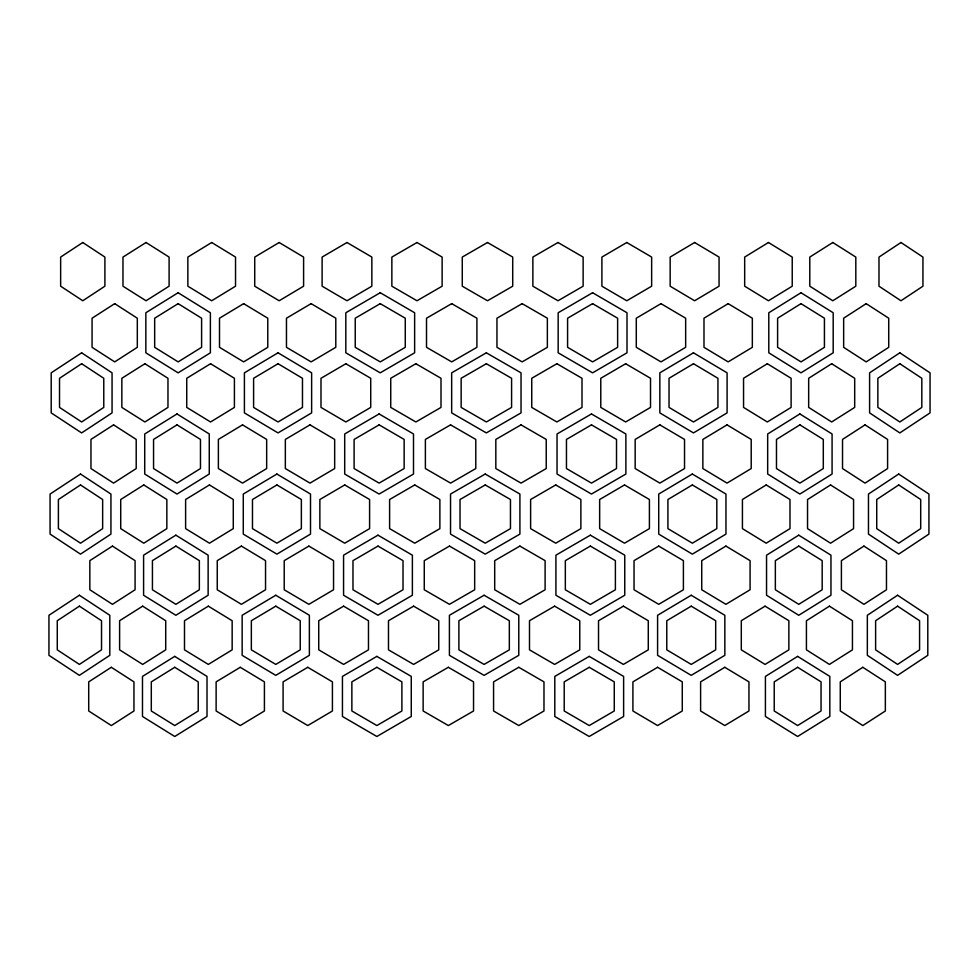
<?xml version="1.0" encoding="UTF-8"?>
<svg xmlns="http://www.w3.org/2000/svg" width="979" height="979" viewBox="0 0 979 979"><rect width="100%" height="100%" fill="white"/><g stroke="black" fill="none" stroke-linecap="round" stroke-linejoin="round"><path stroke-width="1.47" d="M900.961 242.511L878.983 257.073L878.983 286.198L900.961 300.761L922.94 286.198L922.94 257.073L900.961 242.511M899.823 352.807L869.597 372.84L869.597 412.893L899.823 432.914L930.05 412.893L930.05 372.84L899.823 352.807M899.836 363.723L877.857 378.286L877.857 407.411L899.836 421.973L921.826 407.411L921.826 378.286L899.836 363.723M898.698 474.032L868.471 494.052L868.471 534.106L898.698 554.138L928.924 534.106L928.924 494.052L898.698 474.032M898.722 484.948L876.731 499.51L876.731 528.636L898.722 543.198L920.701 528.636L920.701 499.51L898.722 484.948M897.572 595.244L867.345 615.277L867.345 655.33L897.572 675.351L927.798 655.33L927.798 615.277L897.572 595.244M897.596 606.16L875.618 620.723L875.618 649.848L897.596 664.411L919.575 649.848L919.575 620.723L897.596 606.16M82.774 242.511L60.649 257.073L60.649 286.198L82.774 300.761L104.9 286.198L104.9 257.073L82.774 242.511M81.624 352.807L51.202 372.84L51.202 412.893L81.624 432.914L112.059 412.893L112.059 372.84L81.624 352.807M81.649 363.723L59.523 378.286L59.523 407.411L81.649 421.973L103.774 407.411L103.774 378.286L81.649 363.723M80.498 474.032L50.076 494.052L50.076 534.106L80.498 554.138L110.933 534.106L110.933 494.052L80.498 474.032M80.523 484.948L58.397 499.51L58.397 528.636L80.523 543.198L102.648 528.636L102.648 499.51L80.523 484.948M79.385 595.244L48.95 615.277L48.95 655.33L79.385 675.351L109.807 655.33L109.807 615.277L79.385 595.244M79.397 606.16L57.271 620.723L57.271 649.848L79.397 664.411L101.522 649.848L101.522 620.723L79.397 606.16M866.182 303.649L843.653 318.212L843.653 347.325L866.182 361.887L888.724 347.325L888.724 318.212L866.182 303.649M865.057 424.862L842.527 439.424L842.527 468.549L865.057 483.112L887.598 468.549L887.598 439.424L865.057 424.862M863.931 546.086L841.402 560.649L841.402 589.774L863.931 604.324L886.472 589.774L886.472 560.649L863.931 546.086M862.817 667.299L840.276 681.861L840.276 710.987L862.817 725.549L885.346 710.987L885.346 681.861L862.817 667.299M114.702 303.649L92.075 318.212L92.075 347.325L114.702 361.887L137.317 347.325L137.317 318.212L114.702 303.649M113.576 424.862L90.961 439.424L90.961 468.549L113.576 483.112L136.203 468.549L136.203 439.424L113.576 424.862M112.45 546.086L89.835 560.649L89.835 589.774L112.45 604.324L135.078 589.774L135.078 560.649L112.45 546.086M111.325 667.299L88.71 681.861L88.71 710.987L111.325 725.549L133.952 710.987L133.952 681.861L111.325 667.299M146.042 242.511L122.975 257.073L122.975 286.198L146.042 300.761L169.098 286.198L169.098 257.073L146.042 242.511M144.916 363.723L121.849 378.286L121.849 407.411L144.916 421.973L167.972 407.411L167.972 378.286L144.916 363.723M143.791 484.948L120.723 499.51L120.723 528.636L143.791 543.198L166.846 528.636L166.846 499.51L143.791 484.948M142.665 606.16L119.609 620.723L119.609 649.848L142.665 664.411L165.72 649.848L165.72 620.723L142.665 606.16M832.799 242.511L809.792 257.073L809.792 286.198L832.799 300.761L855.817 286.198L855.817 257.073L832.799 242.511M831.673 363.723L808.666 378.286L808.666 407.411L831.673 421.973L854.691 407.411L854.691 378.286L831.673 363.723M830.559 484.948L807.54 499.51L807.54 528.636L830.559 543.198L853.566 528.636L853.566 499.51L830.559 484.948M829.433 606.16L806.427 620.723L806.427 649.848L829.433 664.411L852.44 649.848L852.44 620.723L829.433 606.16M800.993 292.733L768.796 312.754L768.796 352.807L800.993 372.84L833.19 352.807L833.19 312.754L800.993 292.733M801.018 303.649L777.607 318.212L777.607 347.325L801.018 361.887L824.428 347.325L824.428 318.212L801.018 303.649M799.867 413.946L767.671 433.978L767.671 474.032L799.867 494.052L832.077 474.032L832.077 433.978L799.867 413.946M799.892 424.862L776.482 439.424L776.482 468.549L799.892 483.112L823.302 468.549L823.302 439.424L799.892 424.862M798.742 535.17L766.545 555.191L766.545 595.244L798.742 615.277L830.951 595.244L830.951 555.191L798.742 535.17M798.766 546.086L775.356 560.649L775.356 589.774L798.766 604.324L822.176 589.774L822.176 560.649L798.766 546.086M797.628 656.383L765.419 676.416L765.419 716.469L797.628 736.489L829.825 716.469L829.825 676.416L797.628 656.383M797.64 667.299L774.23 681.861L774.23 710.987L797.64 725.549L821.051 710.987L821.051 681.861L797.64 667.299M178.117 292.733L145.847 312.754L145.847 352.807L178.117 372.84L210.387 352.807L210.387 312.754L178.117 292.733M178.141 303.649L154.67 318.212L154.67 347.325L178.141 361.887L201.601 347.325L201.601 318.212L178.141 303.649M176.991 413.946L144.721 433.978L144.721 474.032L176.991 494.052L209.261 474.032L209.261 433.978L176.991 413.946M177.015 424.862L153.556 439.424L153.556 468.549L177.015 483.112L200.475 468.549L200.475 439.424L177.015 424.862M175.865 535.17L143.595 555.191L143.595 595.244L175.865 615.277L208.135 595.244L208.135 555.191L175.865 535.17M175.89 546.086L152.43 560.649L152.43 589.774L175.89 604.324L199.349 589.774L199.349 560.649L175.89 546.086M174.739 656.383L142.481 676.416L142.481 716.469L174.739 736.489L207.01 716.469L207.01 676.416L174.739 656.383M174.764 667.299L151.304 681.861L151.304 710.987L174.764 725.549L198.223 710.987L198.223 681.861L174.764 667.299M768.454 242.511L744.676 257.073L744.676 286.198L768.454 300.761L792.231 286.198L792.231 257.073L768.454 242.511M767.328 363.723L743.55 378.286L743.55 407.411L767.328 421.973L791.105 407.411L791.105 378.286L767.328 363.723M766.202 484.948L742.425 499.51L742.425 528.636L766.202 543.198L789.992 528.636L789.992 499.51L766.202 484.948M765.076 606.16L741.299 620.723L741.299 649.848L765.076 664.411L788.866 649.848L788.866 620.723L765.076 606.16M211.697 242.511L187.858 257.073L187.858 286.198L211.697 300.761L235.535 286.198L235.535 257.073L211.697 242.511M210.571 363.723L186.732 378.286L186.732 407.411L210.571 421.973L234.409 407.411L234.409 378.286L210.571 363.723M209.445 484.948L185.618 499.51L185.618 528.636L209.445 543.198L233.283 528.636L233.283 499.51L209.445 484.948M208.319 606.16L184.493 620.723L184.493 649.848L208.319 664.411L232.158 649.848L232.158 620.723L208.319 606.16M243.649 303.649L219.504 318.212L219.504 347.325L243.649 361.887L267.781 347.325L267.781 318.212L243.649 303.649M242.523 424.862L218.378 439.424L218.378 468.549L242.523 483.112L266.667 468.549L266.667 439.424L242.523 424.862M241.397 546.086L217.252 560.649L217.252 589.774L241.397 604.324L265.542 589.774L265.542 560.649L241.397 546.086M728.156 303.649L703.987 318.212L703.987 347.325L728.156 361.887L752.337 347.325L752.337 318.212L728.156 303.649M240.271 667.299L216.126 681.861L216.126 710.987L240.271 725.549L264.416 710.987L264.416 681.861L240.271 667.299M727.03 424.862L702.861 439.424L702.861 468.549L727.03 483.112L751.211 468.549L751.211 439.424L727.03 424.862M725.916 546.086L701.735 560.649L701.735 589.774L725.916 604.324L750.085 589.774L750.085 560.649L725.916 546.086M724.79 667.299L700.609 681.861L700.609 710.987L724.79 725.549L748.959 710.987L748.959 681.861L724.79 667.299M279.162 242.511L254.724 257.073L254.724 286.198L279.162 300.761L303.6 286.198L303.6 257.073L279.162 242.511M278.024 352.807L244.407 372.84L244.407 412.893L278.024 432.914L311.628 412.893L311.628 372.84L278.024 352.807M278.036 363.723L253.598 378.286L253.598 407.411L278.036 421.973L302.474 407.411L302.474 378.286L278.036 363.723M276.898 474.032L243.281 494.052L243.281 534.106L276.898 554.138L310.502 534.106L310.502 494.052L276.898 474.032M276.91 484.948L252.472 499.51L252.472 528.636L276.91 543.198L301.361 528.636L301.361 499.51L276.91 484.948M694.613 242.511L670.162 257.073L670.162 286.198L694.613 300.761L719.063 286.198L719.063 257.073L694.613 242.511M275.772 595.244L242.156 615.277L242.156 655.33L275.772 675.351L309.376 655.33L309.376 615.277L275.772 595.244M693.462 352.807L659.846 372.84L659.846 412.893L693.462 432.914L727.091 412.893L727.091 372.84L693.462 352.807M275.797 606.16L251.346 620.723L251.346 649.848L275.797 664.411L300.235 649.848L300.235 620.723L275.797 606.16M693.487 363.723L669.036 378.286L669.036 407.411L693.487 421.973L717.937 407.411L717.937 378.286L693.487 363.723M692.337 474.032L658.72 494.052L658.72 534.106L692.337 554.138L725.965 534.106L725.965 494.052L692.337 474.032M692.361 484.948L667.911 499.51L667.911 528.636L692.361 543.198L716.812 528.636L716.812 499.51L692.361 484.948M691.211 595.244L657.594 615.277L657.594 655.33L691.211 675.351L724.839 655.33L724.839 615.277L691.211 595.244M691.235 606.16L666.785 620.723L666.785 649.848L691.235 664.411L715.686 649.848L715.686 620.723L691.235 606.16M311.126 303.649L286.468 318.212L286.468 347.325L311.126 361.887L335.797 347.325L335.797 318.212L311.126 303.649M310 424.862L285.342 439.424L285.342 468.549L310 483.112L334.671 468.549L334.671 439.424L310 424.862M660.972 303.649L636.289 318.212L636.289 347.325L660.972 361.887L685.655 347.325L685.655 318.212L660.972 303.649M308.874 546.086L284.216 560.649L284.216 589.774L308.874 604.324L333.545 589.774L333.545 560.649L308.874 546.086M659.846 424.862L635.163 439.424L635.163 468.549L659.846 483.112L684.529 468.549L684.529 439.424L659.846 424.862M307.761 667.299L283.09 681.861L283.09 710.987L307.761 725.549L332.419 710.987L332.419 681.861L307.761 667.299M658.72 546.086L634.037 560.649L634.037 589.774L658.72 604.324L683.403 589.774L683.403 560.649L658.72 546.086M657.594 667.299L632.911 681.861L632.911 710.987L657.594 725.549L682.277 710.987L682.277 681.861L657.594 667.299M346.982 242.511L322.115 257.073L322.115 286.198L346.982 300.761L371.849 286.198L371.849 257.073L346.982 242.511M345.856 363.723L320.99 378.286L320.99 407.411L345.856 421.973L370.723 407.411L370.723 378.286L345.856 363.723M626.78 242.511L601.901 257.073L601.901 286.198L626.78 300.761L651.647 286.198L651.647 257.073L626.78 242.511M344.73 484.948L319.864 499.51L319.864 528.636L344.73 543.198L369.597 528.636L369.597 499.51L344.73 484.948M625.654 363.723L600.776 378.286L600.776 407.411L625.654 421.973L650.521 407.411L650.521 378.286L625.654 363.723M343.605 606.16L318.738 620.723L318.738 649.848L343.605 664.411L368.471 649.848L368.471 620.723L343.605 606.16M624.529 484.948L599.65 499.51L599.65 528.636L624.529 543.198L649.407 528.636L649.407 499.51L624.529 484.948M623.403 606.16L598.524 620.723L598.524 649.848L623.403 664.411L648.282 649.848L648.282 620.723L623.403 606.16M380.231 292.733L345.82 312.754L345.82 352.807L380.231 372.84L414.631 352.807L414.631 312.754L380.231 292.733M380.244 303.649L355.23 318.212L355.23 347.325L380.244 361.887L405.269 347.325L405.269 318.212L380.244 303.649M379.106 413.946L344.694 433.978L344.694 474.032L379.106 494.052L413.505 474.032L413.505 433.978L379.106 413.946M592.589 292.733L558.165 312.754L558.165 352.807L592.589 372.84L627.001 352.807L627.001 312.754L592.589 292.733M379.13 424.862L354.104 439.424L354.104 468.549L379.13 483.112L404.143 468.549L404.143 439.424L379.13 424.862M592.601 303.649L567.587 318.212L567.587 347.325L592.601 361.887L617.627 347.325L617.627 318.212L592.601 303.649M377.98 535.17L343.568 555.191L343.568 595.244L377.98 615.277L412.379 595.244L412.379 555.191L377.98 535.17M591.463 413.946L557.039 433.978L557.039 474.032L591.463 494.052L625.875 474.032L625.875 433.978L591.463 413.946M378.004 546.086L352.978 560.649L352.978 589.774L378.004 604.324L403.018 589.774L403.018 560.649L378.004 546.086M591.487 424.862L566.462 439.424L566.462 468.549L591.487 483.112L616.513 468.549L616.513 439.424L591.487 424.862M376.854 656.383L342.442 676.416L342.442 716.469L376.854 736.489L411.266 716.469L411.266 676.416L376.854 656.383M590.337 535.17L555.913 555.191L555.913 595.244L590.337 615.277L624.749 595.244L624.749 555.191L590.337 535.17M376.878 667.299L351.865 681.861L351.865 710.987L376.878 725.549L401.892 710.987L401.892 681.861L376.878 667.299M590.361 546.086L565.336 560.649L565.336 589.774L590.361 604.324L615.387 589.774L615.387 560.649L590.361 546.086M589.211 656.383L554.799 676.416L554.799 716.469L589.211 736.489L623.623 716.469L623.623 676.416L589.211 656.383M589.236 667.299L564.21 681.861L564.21 710.987L589.236 725.549L614.261 710.987L614.261 681.861L589.236 667.299M416.993 242.511L391.857 257.073L391.857 286.198L416.993 300.761L442.129 286.198L442.129 257.073L416.993 242.511M557.993 242.511L532.87 257.073L532.87 286.198L557.993 300.761L583.129 286.198L583.129 257.073L557.993 242.511M415.867 363.723L390.731 378.286L390.731 407.411L415.867 421.973L441.003 407.411L441.003 378.286L415.867 363.723M556.88 363.723L531.744 378.286L531.744 407.411L556.88 421.973L582.003 407.411L582.003 378.286L556.88 363.723M414.741 484.948L389.605 499.51L389.605 528.636L414.741 543.198L439.877 528.636L439.877 499.51L414.741 484.948M555.754 484.948L530.618 499.51L530.618 528.636L555.754 543.198L580.877 528.636L580.877 499.51L555.754 484.948M413.615 606.16L388.479 620.723L388.479 649.848L413.615 664.411L438.751 649.848L438.751 620.723L413.615 606.16M554.628 606.16L529.492 620.723L529.492 649.848L554.628 664.411L579.764 649.848L579.764 620.723L554.628 606.16M487.493 242.511L462.272 257.073L462.272 286.198L487.493 300.761L512.715 286.198L512.715 257.073L487.493 242.511M451.711 303.649L426.514 318.212L426.514 347.325L451.711 361.887L476.908 347.325L476.908 318.212L451.711 303.649M522.15 303.649L496.953 318.212L496.953 347.325L522.15 361.887L547.359 347.325L547.359 318.212L522.15 303.649M486.343 352.807L451.662 372.84L451.662 412.893L486.343 432.914L521.036 412.893L521.036 372.84L486.343 352.807M486.367 363.723L461.146 378.286L461.146 407.411L486.367 421.973L511.589 407.411L511.589 378.286L486.367 363.723M450.585 424.862L425.388 439.424L425.388 468.549L450.585 483.112L475.794 468.549L475.794 439.424L450.585 424.862M521.024 424.862L495.827 439.424L495.827 468.549L521.024 483.112L546.233 468.549L546.233 439.424L521.024 424.862M485.217 474.032L450.536 494.052L450.536 534.106L485.217 554.138L519.91 534.106L519.91 494.052L485.217 474.032M485.241 484.948L460.02 499.51L460.02 528.636L485.241 543.198L510.463 528.636L510.463 499.51L485.241 484.948M449.459 546.086L424.262 560.649L424.262 589.774L449.459 604.324L474.668 589.774L474.668 560.649L449.459 546.086M519.898 546.086L494.701 560.649L494.701 589.774L519.898 604.324L545.107 589.774L545.107 560.649L519.898 546.086M484.103 595.244L449.41 615.277L449.41 655.33L484.103 675.351L518.784 655.33L518.784 615.277L484.103 595.244M484.115 606.16L458.894 620.723L458.894 649.848L484.115 664.411L509.337 649.848L509.337 620.723L484.115 606.16M448.345 667.299L423.136 681.861L423.136 710.987L448.345 725.549L473.542 710.987L473.542 681.861L448.345 667.299M518.784 667.299L493.575 681.861L493.575 710.987L518.784 725.549L543.981 710.987L543.981 681.861L518.784 667.299"/></g></svg>
